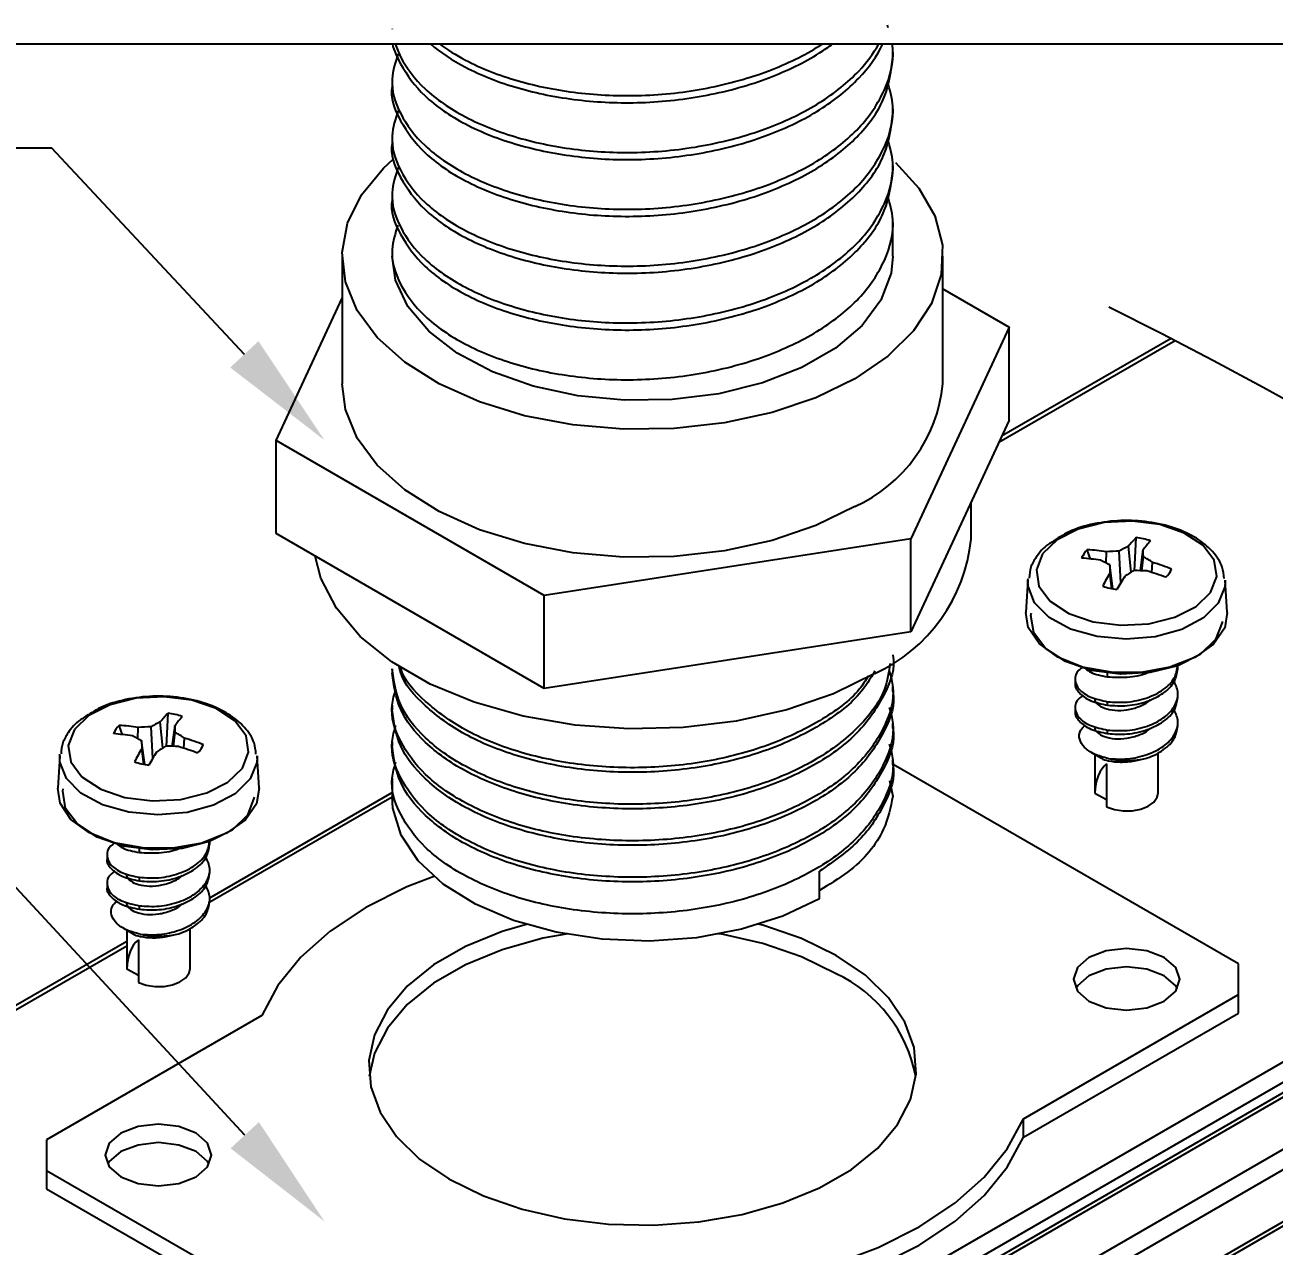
# Model space of a CAD drawing. Extents: x 0 to 13.3, y -7.3 to 0.
# Drawn here: x 4.407 to 6.402, y -1.92 to 0.03 of the extents above; entities that cross this region are included whole.
import ezdxf
from ezdxf import colors
from ezdxf.entities.mleader import LeaderData, LeaderLine
from ezdxf.math import Vec2, Vec3

# ---------------------------------------------------------------- set-up
doc = ezdxf.new("R2010")
doc.units = 0
doc.header["$LTSCALE"] = 0.5
doc.header["$MEASUREMENT"] = 0
for name, color, linetype in [('FAB DWG', 221, 'CONTINUOUS'), ('Hardware', 242, 'CONTINUOUS'), ('Housing', 150, 'CONTINUOUS')]:
    doc.layers.add(name, color=color, linetype=linetype)
doc.layers.add('Text-Unprinted', color=131, linetype='CONTINUOUS', plot=False)
doc.styles.add('LSAD_Standard', font='arial.ttf')

msp = doc.modelspace()

# ---------------------------------------------------------------- linework, layer by layer
at = {"layer": 'Hardware', "linetype": 'Continuous', "transparency": 16777216}
for p, q in [((5.7933, -0.021), (5.7933, -0.0097)), ((4.9933, -0.0551), (4.9933, -0.0664)), ((5.7933, -0.1118), (5.7933, -0.1004)), ((4.9933, -0.1458), (4.9933, -0.1571)), ((5.7933, -0.2025), (5.7933, -0.1911)), ((4.9933, -0.2365), (4.9933, -0.2478)), ((5.7933, -0.3387), (5.7933, -0.2819)), ((4.9133, -0.3387), (4.9133, -0.5428)), ((4.9933, -0.3272), (4.9933, -0.3387)), ((5.8733, -0.5428), (5.8733, -0.3387)), ((5.8733, -0.3913), (5.9789, -0.4523)), ((4.8078, -0.6334), (4.9133, -0.406)), ((5.9789, -0.4523), (5.822, -0.7903)), ((5.9789, -0.6009), (5.9789, -0.4523)), ((5.9789, -0.6009), (5.822, -0.9389)), ((5.2364, -0.8809), (4.8078, -0.6334)), ((4.8078, -0.782), (4.8078, -0.6334)), ((5.9183, -0.7911), (5.9183, -0.7314)), ((5.2364, -1.0295), (4.8078, -0.782)), ((5.822, -0.7903), (5.2364, -0.8809)), ((5.822, -0.9389), (5.822, -0.7903)), ((6.1796, -0.8419), (6.1821, -0.7883)), ((6.1091, -0.8226), (6.104, -0.8077)), ((6.1341, -0.8291), (6.1345, -0.8109)), ((6.1577, -0.8604), (6.1551, -0.8098)), ((6.174, -0.8437), (6.1696, -0.8022)), ((6.1889, -0.8411), (6.1932, -0.8076)), ((6.1448, -0.8702), (6.1398, -0.8321)), ((6.1909, -0.8412), (6.1937, -0.8187)), ((6.2073, -0.8441), (6.2084, -0.8279)), ((6.0092, -0.8563), (6.0058, -0.9081)), ((6.0092, -0.8563), (6.0094, -0.8534)), ((6.1434, -0.8699), (6.1402, -0.8448)), ((6.234, -0.8474), (6.2385, -0.8386)), ((6.3276, -0.9081), (6.3243, -0.8563)), ((6.3243, -0.8563), (6.3244, -0.8586)), ((5.2364, -1.0295), (5.2364, -0.8809)), ((5.822, -0.9389), (5.2364, -1.0295)), ((4.9933, -0.9977), (4.9933, -1.005)), ((6.2487, -0.9979), (6.2487, -0.993)), ((6.0847, -1.0149), (6.0847, -1.0206)), ((6.1364, -1.0106), (6.1364, -1.005)), ((5.7933, -1.0341), (5.7933, -1.0268)), ((6.2487, -1.0432), (6.2487, -1.0376)), ((4.9933, -1.056), (4.9933, -1.0633)), ((6.1364, -1.056), (6.1364, -1.0504)), ((4.6328, -1.1225), (4.6353, -1.0689)), ((6.0847, -1.0603), (6.0847, -1.0659)), ((4.5623, -1.1032), (4.5572, -1.0883)), ((4.5873, -1.1097), (4.5877, -1.0915)), ((4.6109, -1.141), (4.6083, -1.0904)), ((4.6272, -1.1242), (4.6228, -1.0828)), ((4.6421, -1.1217), (4.6465, -1.0882)), ((5.7933, -1.0925), (5.7933, -1.0852)), ((6.1364, -1.1014), (6.1364, -1.0957)), ((6.2487, -1.0886), (6.2487, -1.083)), ((4.598, -1.1508), (4.593, -1.1127)), ((4.6441, -1.1218), (4.6469, -1.0993)), ((4.6605, -1.1247), (4.6616, -1.1085)), ((4.9933, -1.1143), (4.9933, -1.1216)), ((4.4624, -1.1368), (4.4591, -1.1887)), ((4.4624, -1.1368), (4.4626, -1.134)), ((4.5966, -1.1505), (4.5934, -1.1254)), ((4.6872, -1.128), (4.6917, -1.1192)), ((4.7808, -1.1887), (4.7775, -1.1368)), ((4.7775, -1.1368), (4.7776, -1.1392)), ((6.1107, -1.1316), (6.1266, -1.1408)), ((6.1161, -1.1347), (6.1161, -1.1957)), ((6.2174, -1.1957), (6.2174, -1.1314)), ((5.7933, -1.1508), (5.7933, -1.1435)), ((6.1349, -1.1499), (6.1349, -1.2185)), ((4.9933, -1.1726), (4.9933, -1.2018)), ((5.7878, -1.1764), (5.7933, -1.2013)), ((6.1161, -1.1957), (6.1161, -1.1967)), ((6.1161, -1.1967), (6.1349, -1.2065)), ((4.7019, -1.2784), (4.7019, -1.2736)), ((4.5379, -1.2955), (4.5379, -1.3011)), ((4.5896, -1.2912), (4.5896, -1.2856)), ((4.5896, -1.3366), (4.5896, -1.3309)), ((4.7019, -1.3238), (4.7019, -1.3182)), ((5.6762, -1.3651), (5.6762, -1.3213)), ((4.5379, -1.3409), (4.5379, -1.3465)), ((4.5896, -1.3819), (4.5896, -1.3763)), ((4.7019, -1.3692), (4.7019, -1.3635)), ((4.5639, -1.4122), (4.5798, -1.4213)), ((4.5693, -1.4153), (4.5693, -1.4763)), ((4.6706, -1.4763), (4.6706, -1.412)), ((4.5881, -1.4305), (4.5881, -1.499)), ((4.5693, -1.4763), (4.5693, -1.4773)), ((4.5693, -1.4773), (4.5881, -1.4871))]:
    msp.add_line(p, q, dxfattribs=at)
at = {"layer": 'Hardware'}
for p, q in [((6.3453, -1.4693), (5.7936, -1.1509)), ((6.3453, -1.5183), (6.3453, -1.4693)), ((6.0018, -1.7165), (6.3453, -1.5183)), ((6.3453, -1.5476), (6.3453, -1.5183)), ((4.7849, -1.5517), (4.4414, -1.7499)), ((6.0018, -1.7459), (6.3453, -1.5476)), ((6.0018, -1.7459), (6.0018, -1.7165)), ((4.4414, -1.7499), (4.4414, -1.7989)), ((4.4414, -1.7989), (5.1078, -2.1835)), ((4.4414, -1.7989), (4.4414, -1.8282)), ((4.4414, -1.8282), (5.1078, -2.2128))]:
    msp.add_line(p, q, dxfattribs=at)
at = {"layer": 'Hardware', "linetype": 'Continuous', "transparency": 16777216, "flags": 128}
for points in [[(5.7327, -0.5346), (5.6705, -0.5649), (5.6003, -0.5887), (5.5241, -0.6053), (5.4442, -0.6142), (5.3628, -0.6152), (5.2823, -0.6083), (5.2049, -0.5936), (5.133, -0.5715), (5.0686, -0.5428), (5.0136, -0.5082), (4.9694, -0.4687), (4.9375, -0.4255), (4.9186, -0.3797), (4.9134, -0.3328), (4.9221, -0.2861), (4.9442, -0.2409), (4.9793, -0.1985), (4.9951, -0.184)], [(5.7974, -0.1891), (5.8348, -0.23), (5.8603, -0.2746), (5.8724, -0.3211), (5.8706, -0.3681), (5.8552, -0.4142), (5.8264, -0.4582), (5.7852, -0.4987), (5.7327, -0.5346)], [(5.7933, -0.3387), (5.7905, -0.3661), (5.7743, -0.409), (5.7444, -0.4494), (5.7018, -0.4857), (5.648, -0.5168), (5.585, -0.5414), (5.5151, -0.5587), (5.4408, -0.568), (5.3648, -0.569), (5.2898, -0.5618), (5.2186, -0.5464), (5.1536, -0.5236), (5.0973, -0.494), (5.0518, -0.4589), (5.0185, -0.4194), (4.9989, -0.377), (4.9933, -0.3387)], [(5.7327, -0.7388), (5.6705, -0.7691), (5.6003, -0.7929), (5.5241, -0.8095), (5.4442, -0.8184), (5.3628, -0.8194), (5.2823, -0.8124), (5.2049, -0.7977), (5.133, -0.7757), (5.0686, -0.7469), (5.0136, -0.7123), (4.9694, -0.6728), (4.9375, -0.6296), (4.9186, -0.5839), (4.9133, -0.5428)], [(6.0325, -0.8143), (6.0226, -0.8398), (6.0268, -0.8657), (6.0446, -0.8897), (6.0745, -0.9093), (6.1133, -0.9226), (6.1574, -0.9283), (6.2024, -0.9259), (6.2439, -0.9156), (6.2779, -0.8984), (6.301, -0.8759), (6.3109, -0.8505), (6.3067, -0.8245), (6.2888, -0.8006), (6.259, -0.781), (6.2201, -0.7676), (6.176, -0.7619), (6.131, -0.7643), (6.0895, -0.7747), (6.0556, -0.7919), (6.0325, -0.8143)], [(5.7646, -1.0054), (5.6984, -1.0377), (5.6239, -1.0634), (5.5431, -1.0815), (5.4583, -1.0918), (5.3716, -1.0939), (5.2856, -1.0877), (5.2025, -1.0734), (5.1246, -1.0514), (5.054, -1.0223), (4.9927, -0.9869), (4.9423, -0.9462), (4.9042, -0.9012), (4.8795, -0.8533), (4.8704, -0.8182)], [(6.3132, -0.8933), (6.2895, -0.9167), (6.2549, -0.9351), (6.2125, -0.9467), (6.166, -0.9507), (6.1196, -0.9465), (6.0773, -0.9346), (6.043, -0.9161), (6.0197, -0.8925), (6.0095, -0.866), (6.0092, -0.8563)], [(6.3244, -0.8586), (6.3239, -0.8669), (6.3132, -0.8933)], [(6.3276, -0.9081), (6.3235, -0.9327), (6.3058, -0.9584), (6.2757, -0.98), (6.2359, -0.9955), (6.19, -1.0036), (6.142, -1.0034), (6.0962, -0.9951), (6.0567, -0.9794), (6.0269, -0.9577), (6.0096, -0.9319), (6.0058, -0.9081)], [(6.3196, -0.9221), (6.3194, -0.9241), (6.3089, -0.9511), (6.2845, -0.9749), (6.2485, -0.9931), (6.2045, -1.004), (6.1569, -1.0066), (6.1102, -1.0005), (6.069, -0.9864), (6.0374, -0.9657), (6.0185, -0.9403), (6.014, -0.9128), (6.0146, -0.9092)], [(4.4857, -1.0949), (4.4758, -1.1203), (4.48, -1.1463), (4.4978, -1.1703), (4.5277, -1.1899), (4.5665, -1.2032), (4.6106, -1.2089), (4.6556, -1.2065), (4.6971, -1.1962), (4.7311, -1.179), (4.7542, -1.1565), (4.7641, -1.1311), (4.7599, -1.1051), (4.742, -1.0811), (4.7122, -1.0615), (4.6733, -1.0482), (4.6292, -1.0425), (4.5842, -1.0449), (4.5427, -1.0552), (4.5088, -1.0724), (4.4857, -1.0949)], [(4.7664, -1.1738), (4.7427, -1.1973), (4.7082, -1.2156), (4.6657, -1.2273), (4.6192, -1.2312), (4.5728, -1.2271), (4.5305, -1.2152), (4.4962, -1.1966), (4.4729, -1.1731), (4.4627, -1.1466), (4.4624, -1.1368)], [(4.7776, -1.1392), (4.7771, -1.1474), (4.7664, -1.1738)], [(4.7808, -1.1887), (4.7767, -1.2133), (4.759, -1.239), (4.7289, -1.2606), (4.6891, -1.2761), (4.6432, -1.2841), (4.5952, -1.284), (4.5494, -1.2757), (4.5099, -1.26), (4.4801, -1.2383), (4.4628, -1.2124), (4.4591, -1.1887)], [(4.7728, -1.2027), (4.7726, -1.2047), (4.7621, -1.2317), (4.7377, -1.2554), (4.7017, -1.2737), (4.6578, -1.2846), (4.6101, -1.2872), (4.5634, -1.2811), (4.5222, -1.267), (4.4906, -1.2462), (4.4717, -1.2209), (4.4672, -1.1934), (4.4678, -1.1897)], [(6.1349, -1.2185), (6.1473, -1.2227), (6.1613, -1.2248), (6.1757, -1.2245), (6.1894, -1.2219), (6.2012, -1.2171), (6.2103, -1.2107), (6.2158, -1.203), (6.2174, -1.1957)], [(5.6762, -1.3651), (5.6178, -1.3929), (5.5514, -1.4139), (5.4794, -1.4273), (5.4043, -1.4326), (5.3287, -1.4297), (5.2555, -1.4186), (5.1873, -1.3997), (5.1264, -1.3738), (5.075, -1.3416), (5.0351, -1.3045), (5.008, -1.2637), (4.9947, -1.2207), (4.9933, -1.2018)], [(4.5881, -1.499), (4.6005, -1.5033), (4.6145, -1.5053), (4.6289, -1.5051), (4.6426, -1.5024), (4.6544, -1.4977), (4.6635, -1.4912), (4.669, -1.4835), (4.6706, -1.4763)]]:
    msp.add_lwpolyline(points, dxfattribs=at)
at = {"layer": 'Hardware', "flags": 128}
for points in [[(5.0617, -1.3293), (5.0167, -1.3462), (4.9514, -1.379), (4.8945, -1.4167), (4.8473, -1.4586), (4.8105, -1.5039), (4.7849, -1.5517)], [(5.2095, -1.4059), (5.1694, -1.4172), (5.1106, -1.4414), (5.0595, -1.4709), (5.0175, -1.5048), (4.9858, -1.5423), (4.9651, -1.5823), (4.9562, -1.6237), (4.9592, -1.6653), (4.974, -1.7061), (5.0003, -1.745), (5.0373, -1.7808), (5.084, -1.8126), (5.1391, -1.8396), (5.2012, -1.8609), (5.2685, -1.8761), (5.3392, -1.8847), (5.4114, -1.8864), (5.4831, -1.8812), (5.5524, -1.8693), (5.6173, -1.851), (5.6761, -1.8268), (5.7272, -1.7973), (5.7692, -1.7633), (5.8009, -1.7259), (5.8215, -1.6859), (5.8305, -1.6445), (5.8275, -1.6029), (5.8126, -1.562), (5.7864, -1.5232), (5.7494, -1.4874), (5.7027, -1.4555)], [(5.7027, -1.4555), (5.6476, -1.4286), (5.5855, -1.4072), (5.5779, -1.4055)], [(5.274, -1.4214), (5.2343, -1.4282), (5.1694, -1.4465), (5.1106, -1.4707), (5.0595, -1.5002), (5.0175, -1.5342), (4.9858, -1.5716), (4.9651, -1.6116), (4.9566, -1.6488)], [(5.7027, -1.4849), (5.6476, -1.4579), (5.5855, -1.4366), (5.5182, -1.4214), (5.5139, -1.4209)], [(6.2268, -1.4591), (6.1993, -1.4485), (6.1667, -1.4448), (6.1342, -1.4485), (6.1066, -1.4591), (6.0882, -1.475), (6.0817, -1.4938), (6.0882, -1.5126), (6.1066, -1.5285), (6.1342, -1.5391), (6.1667, -1.5429), (6.1993, -1.5391), (6.2268, -1.5285), (6.2453, -1.5126), (6.2517, -1.4938), (6.2453, -1.475), (6.2268, -1.4591)], [(6.2268, -1.4884), (6.1993, -1.4778), (6.1667, -1.4741), (6.1342, -1.4778), (6.1066, -1.4884), (6.0882, -1.5044), (6.0856, -1.5085)], [(6.2478, -1.5085), (6.2453, -1.5044), (6.2268, -1.4884)], [(4.68, -1.7397), (4.6525, -1.7291), (4.6199, -1.7253), (4.5874, -1.7291), (4.5598, -1.7397), (4.5414, -1.7556), (4.5349, -1.7744), (4.5414, -1.7932), (4.5598, -1.8091), (4.5874, -1.8197), (4.6199, -1.8234), (4.6525, -1.8197), (4.68, -1.8091), (4.6985, -1.7932), (4.7049, -1.7744), (4.6985, -1.7556), (4.68, -1.7397)], [(5.5362, -1.9853), (5.6189, -1.9705), (5.6973, -1.9493), (5.7699, -1.922), (5.8353, -1.8892), (5.8921, -1.8514), (5.9394, -1.8096), (5.9762, -1.7643), (6.0018, -1.7165)], [(4.68, -1.769), (4.6525, -1.7584), (4.6199, -1.7546), (4.5874, -1.7584), (4.5598, -1.769), (4.5414, -1.7849), (4.5388, -1.789)], [(5.5362, -2.0146), (5.6189, -1.9998), (5.6973, -1.9786), (5.7699, -1.9513), (5.8353, -1.9185), (5.8921, -1.8808), (5.9394, -1.8389), (5.9762, -1.7936), (6.0018, -1.7459)], [(4.701, -1.789), (4.6985, -1.7849), (4.68, -1.769)]]:
    msp.add_lwpolyline(points, dxfattribs=at)
at = {"layer": 'Hardware', "linetype": 'Continuous', "transparency": 16777216}
for centre, radius, start, end in [((5.6324, -0.5184), 0.2422, 294.4756, 354.2042), ((5.6538, -0.7636), 0.266, 294.6119, 354.068), ((6.3358, -0.9391), 0.2153, 135.5648, 140.5305), ((6.1691, -0.8971), 0.1096, 70.9362, 83.2026), ((6.4325, -0.9936), 0.303, 138.6944, 142.1461), ((6.1278, -0.8338), 0.0353, 132.3475, 158.5244), ((6.0753, -1.2285), 0.4218, 81.9363, 86.0986), ((6.1703, -1.2983), 0.4887, 91.7836, 94.2055), ((6.3204, -1.1047), 0.338, 116.4935, 119.2666), ((5.2816, -0.8462), 0.9124, 1.7307, 2.4257), ((6.0517, -1.3007), 0.4817, 81.2332, 84.8445), ((5.9429, -1.2004), 0.4177, 61.8659, 64.132), ((8.1969, -0.7737), 2.0579, 181.6246, 181.9799), ((5.9927, -1.1568), 0.3933, 56.7431, 59.271), ((6.0626, -1.2852), 0.4799, 68.5062, 72.325), ((6.5408, -1.0793), 0.4642, 149.661, 152.6363), ((6.7757, -1.2293), 0.7197, 148.2239, 150.1625), ((6.4359, -1.2554), 0.488, 121.8616, 123.8829), ((6.1718, -1.4065), 0.5656, 87.2451, 89.3357), ((6.0322, -1.3884), 0.5717, 69.8216, 73.0431), ((6.2056, -0.8257), 0.0353, 312.3475, 338.5244), ((6.1644, -0.7624), 0.1096, 250.9362, 263.2026), ((4.789, -1.2196), 0.2153, 135.5648, 140.5305), ((4.6223, -1.1777), 0.1096, 70.9362, 83.2026), ((4.8857, -1.2741), 0.303, 138.6944, 142.1461), ((4.581, -1.1144), 0.0353, 132.3475, 158.5244), ((4.5285, -1.5091), 0.4218, 81.9363, 86.0986), ((4.6235, -1.5789), 0.4887, 91.7836, 94.2055), ((4.7736, -1.3853), 0.338, 116.4935, 119.2666), ((3.7348, -1.1268), 0.9124, 1.7307, 2.4257), ((4.5049, -1.5812), 0.4817, 81.2332, 84.8445), ((4.3961, -1.481), 0.4177, 61.8659, 64.132), ((6.6501, -1.0543), 2.0579, 181.6246, 181.9799), ((4.4459, -1.4374), 0.3933, 56.7431, 59.271), ((4.5159, -1.5657), 0.4799, 68.5062, 72.325), ((4.994, -1.3599), 0.4642, 149.661, 152.6363), ((5.2289, -1.5099), 0.7197, 148.2239, 150.1625), ((4.8891, -1.536), 0.488, 121.8616, 123.8829), ((4.625, -1.687), 0.5656, 87.2451, 89.3357), ((4.4854, -1.669), 0.5717, 69.8216, 73.0431), ((4.6588, -1.1062), 0.0353, 312.3475, 338.5244), ((4.6176, -1.0429), 0.1096, 250.9362, 263.2026), ((6.1667, -1.0064), 0.1379, 257.8098, 283.5967), ((4.6199, -1.287), 0.1379, 257.8098, 283.5967)]:
    msp.add_arc(centre, radius, start, end, dxfattribs=at)
at = {"layer": 'Hardware'}
msp.add_arc((5.6064, -1.6912), 0.2276, 10.736, 64.9859, dxfattribs=at)
at = {"layer": 'Hardware', "linetype": 'Continuous', "transparency": 16777216}
for centre in [(6.1667, -1.2189), (4.6199, -1.4995)]:
    msp.add_ellipse(centre, major_axis=(-0.0217, 0.0742), ratio=0.616927, start_param=0.236759, end_param=1.093616, dxfattribs=at)
for points in [[(4.9936, 0.0243), (4.9935, 0.0241), (4.9935, 0.0239), (4.9934, 0.0237)], [(5.7861, 0.026), (5.7856, 0.0275), (5.7852, 0.0289), (5.7848, 0.0303)]]:
    msp.add_open_spline(points, degree=3, dxfattribs=at)
for points, knots in [([(4.9937, 0), (4.9961, -0.0107), (5.0099, -0.0398), (5.0421, -0.0849), (5.1073, -0.1297), (5.1915, -0.1629), (5.2887, -0.1824), (5.3927, -0.1869), (5.4981, -0.175), (5.5962, -0.1474), (5.6794, -0.1069), (5.741, -0.057), (5.7685, -0.019), (5.7771, 0)], [0.0360027, 0.0360027, 0.0360027, 0.0360027, 0.0833276, 0.1652108, 0.2499943, 0.3347778, 0.416661, 0.4985441, 0.5833276, 0.6681111, 0.7499943, 0.8318774, 0.9085911, 0.9085911, 0.9085911, 0.9085911]), ([(4.9983, 0), (5.0006, -0.0069), (5.0113, -0.032), (5.0425, -0.0736), (5.1072, -0.1183), (5.1916, -0.1516), (5.2887, -0.1711), (5.3927, -0.1756), (5.4981, -0.1637), (5.5962, -0.1361), (5.6793, -0.0955), (5.7375, -0.0488), (5.7623, -0.015), (5.7708, 0)], [0.1002049, 0.1002049, 0.1002049, 0.1002049, 0.1277778, 0.2014629, 0.2777579, 0.354053, 0.427738, 0.5014231, 0.5777182, 0.6540132, 0.7276983, 0.8013834, 0.8566169, 0.8566169, 0.8566169, 0.8566169]), ([(5.0546, 0), (5.0704, -0.0135), (5.1118, -0.0407), (5.1915, -0.0722), (5.2887, -0.0917), (5.3927, -0.0962), (5.4981, -0.0843), (5.5962, -0.0567), (5.6603, -0.0254), (5.6906, -0.0049), (5.6973, 0)], [0.178658, 0.178658, 0.178658, 0.178658, 0.2499943, 0.3347778, 0.416661, 0.4985441, 0.5833276, 0.6681111, 0.7499943, 0.7748982, 0.7748982, 0.7748982, 0.7748982]), ([(5.069, 0), (5.0815, -0.0092), (5.1185, -0.0321), (5.1916, -0.0608), (5.2887, -0.0804), (5.3927, -0.0848), (5.4981, -0.073), (5.5962, -0.0454), (5.6537, -0.0173), (5.6793, -0.001), (5.6809, 0)], [0.2319552, 0.2319552, 0.2319552, 0.2319552, 0.2777579, 0.354053, 0.427738, 0.5014231, 0.5777182, 0.6540132, 0.7276983, 0.7325027, 0.7325027, 0.7325027, 0.7325027]), ([(5.003, -0.0157), (4.9986, -0.0291), (4.9881, -0.0607), (5.0033, -0.1119), (5.0425, -0.1643), (5.1072, -0.2091), (5.1916, -0.2423), (5.2887, -0.2618), (5.3927, -0.2663), (5.4981, -0.2544), (5.5962, -0.2268), (5.6793, -0.1863), (5.7436, -0.1347), (5.7836, -0.0741), (5.7958, -0.0273), (5.7927, -0.0029), (5.7923, 0)], [0, 0, 0, 0, 0.0540927, 0.1277778, 0.2014629, 0.2777579, 0.354053, 0.427738, 0.5014231, 0.5777182, 0.6540132, 0.7276983, 0.8013834, 0.8776784, 0.9539735, 0.964065, 0.964065, 0.964065, 0.964065]), ([(4.9936, -0.0664), (4.9935, -0.0667), (4.989, -0.0854), (5.0047, -0.1233), (5.0421, -0.1756), (5.1073, -0.2204), (5.1915, -0.2536), (5.2887, -0.2731), (5.3927, -0.2776), (5.4981, -0.2658), (5.5962, -0.2382), (5.6794, -0.1976), (5.7431, -0.1461), (5.7854, -0.0858), (5.7905, -0.0425), (5.7931, -0.021)], [0, 0, 0, 0, 0.001444, 0.083328, 0.165211, 0.249994, 0.334778, 0.416661, 0.498544, 0.583328, 0.668111, 0.749994, 0.831877, 0.916661, 1, 1, 1, 1]), ([(5.003, -0.1065), (4.9986, -0.1199), (4.9881, -0.1515), (5.0033, -0.2026), (5.0425, -0.255), (5.1072, -0.2998), (5.1916, -0.333), (5.2887, -0.3525), (5.3927, -0.357), (5.4981, -0.3452), (5.5962, -0.3175), (5.6793, -0.277), (5.7436, -0.2254), (5.7836, -0.1649), (5.7985, -0.1077), (5.7886, -0.0733), (5.7848, -0.0604)], [0, 0, 0, 0, 0.0540927, 0.1277778, 0.2014629, 0.2777579, 0.354053, 0.427738, 0.5014231, 0.5777182, 0.6540132, 0.7276983, 0.8013834, 0.8776784, 0.9539735, 1, 1, 1, 1]), ([(4.9936, -0.1571), (4.9935, -0.1575), (4.989, -0.1761), (5.0047, -0.214), (5.0421, -0.2663), (5.1073, -0.3111), (5.1915, -0.3444), (5.2887, -0.3639), (5.3927, -0.3684), (5.4981, -0.3565), (5.5962, -0.3289), (5.6794, -0.2883), (5.7431, -0.2368), (5.7854, -0.1765), (5.7905, -0.1332), (5.7931, -0.1117)], [0, 0, 0, 0, 0.001444, 0.083328, 0.165211, 0.249994, 0.334778, 0.416661, 0.498544, 0.583328, 0.668111, 0.749994, 0.831877, 0.916661, 1, 1, 1, 1]), ([(5.003, -0.1972), (4.9986, -0.2106), (4.9881, -0.2422), (5.0033, -0.2933), (5.0425, -0.3458), (5.1072, -0.3905), (5.1916, -0.4238), (5.2887, -0.4433), (5.3927, -0.4477), (5.4981, -0.4359), (5.5962, -0.4083), (5.6793, -0.3677), (5.7436, -0.3161), (5.7836, -0.2556), (5.7985, -0.1984), (5.7886, -0.164), (5.7848, -0.1511)], [0, 0, 0, 0, 0.054093, 0.127778, 0.201463, 0.277758, 0.354053, 0.427738, 0.501423, 0.577718, 0.654013, 0.727698, 0.801383, 0.877678, 0.953973, 1, 1, 1, 1]), ([(4.9936, -0.2479), (4.9935, -0.2482), (4.989, -0.2668), (5.0047, -0.3047), (5.0421, -0.3571), (5.1073, -0.4019), (5.1915, -0.4351), (5.2887, -0.4546), (5.3927, -0.4591), (5.4981, -0.4472), (5.5962, -0.4196), (5.6794, -0.379), (5.7431, -0.3275), (5.7854, -0.2672), (5.7905, -0.2239), (5.7931, -0.2025)], [0, 0, 0, 0, 0.001444, 0.083328, 0.165211, 0.249994, 0.334778, 0.416661, 0.498544, 0.583328, 0.668111, 0.749994, 0.831877, 0.916661, 1, 1, 1, 1]), ([(5.0026, -0.2895), (4.9984, -0.3024), (4.9882, -0.3335), (5.0033, -0.3841), (5.0424, -0.4365), (5.1072, -0.4813), (5.1916, -0.5145), (5.2887, -0.534), (5.3927, -0.5385), (5.4981, -0.5266), (5.5962, -0.499), (5.6793, -0.4584), (5.7436, -0.4069), (5.7836, -0.3463), (5.7985, -0.2891), (5.7886, -0.2548), (5.7848, -0.2418)], [0, 0, 0, 0, 0.052069, 0.125911, 0.199754, 0.276213, 0.352671, 0.426514, 0.500356, 0.576815, 0.653273, 0.727116, 0.800958, 0.877417, 0.953875, 1, 1, 1, 1]), ([(6.3226, -0.8536), (6.322, -0.8475), (6.3205, -0.8319), (6.3048, -0.8095), (6.2792, -0.7882), (6.244, -0.772), (6.2024, -0.7622), (6.1576, -0.7599), (6.1138, -0.7654), (6.0753, -0.7769), (6.0564, -0.7896), (6.0478, -0.7954)], [0, 0, 0, 0, 0.070392, 0.179217, 0.292653, 0.412295, 0.533677, 0.654782, 0.776022, 0.898022, 1, 1, 1, 1]), ([(6.0478, -0.7954), (6.0458, -0.7965), (6.0346, -0.8029), (6.0279, -0.8121), (6.0223, -0.8198)], [0, 0, 0, 0, 0.174688, 1, 1, 1, 1]), ([(6.0223, -0.8198), (6.019, -0.825), (6.0123, -0.8353), (6.0116, -0.8471), (6.0112, -0.853)], [0, 0, 0, 0, 0.49997, 1, 1, 1, 1]), ([(5.7933, -0.9758), (5.7933, -0.9759), (5.7978, -0.9965), (5.782, -1.0387), (5.7443, -1.0974), (5.6793, -1.1482), (5.5956, -1.1878), (5.4981, -1.2136), (5.3932, -1.2239), (5.2887, -1.2185), (5.1911, -1.1975), (5.1071, -1.1628), (5.0433, -1.1169), (5.0013, -1.0629), (4.996, -1.0243), (4.9934, -1.005)], [0, 0, 0, 0, 0.000309, 0.083028, 0.1668, 0.249999, 0.333199, 0.416971, 0.49969, 0.583578, 0.666458, 0.749999, 0.833541, 0.916421, 1, 1, 1, 1]), ([(5.7888, -0.9896), (5.7868, -1.0033), (5.7817, -1.0381), (5.7431, -1.0901), (5.6796, -1.1409), (5.5955, -1.1805), (5.4981, -1.2063), (5.3932, -1.2166), (5.2887, -1.2112), (5.1911, -1.1902), (5.1071, -1.1555), (5.0433, -1.1096), (5.0013, -1.0557), (4.996, -1.0171), (4.9934, -0.9977)], [0, 0, 0, 0, 0.05632, 0.142532, 0.228155, 0.313777, 0.399989, 0.485118, 0.571449, 0.656743, 0.742718, 0.828693, 0.913987, 1, 1, 1, 1]), ([(5.7648, -1.0012), (5.7573, -1.0137), (5.7378, -1.0459), (5.6787, -1.0898), (5.5958, -1.1295), (5.498, -1.1552), (5.3933, -1.1656), (5.2887, -1.1601), (5.1911, -1.1391), (5.1068, -1.1045), (5.0445, -1.0584), (5.0101, -1.0201), (5.0055, -0.9978), (5.0048, -0.9947)], [0, 0, 0, 0, 0.064359, 0.166343, 0.268327, 0.371013, 0.472409, 0.575236, 0.676829, 0.779233, 0.881636, 0.983229, 1, 1, 1, 1]), ([(5.7539, -1.0098), (5.7495, -1.0168), (5.7327, -1.0435), (5.6784, -1.0823), (5.5959, -1.1222), (5.498, -1.1479), (5.3933, -1.1583), (5.2887, -1.1528), (5.1912, -1.1318), (5.1067, -1.0973), (5.045, -1.0511), (5.0114, -1.0154), (5.0068, -0.996), (5.0067, -0.9956)], [0, 0, 0, 0, 0.038149, 0.144651, 0.251154, 0.358389, 0.464277, 0.57166, 0.677754, 0.784695, 0.891636, 0.99773, 1, 1, 1, 1]), ([(6.0975, -0.9952), (6.095, -0.9968), (6.0861, -1.0025), (6.083, -1.0156), (6.0894, -1.0313), (6.1078, -1.0442), (6.127, -1.0483), (6.1364, -1.0504)], [0, 0, 0, 0, 0.091061, 0.320601, 0.542861, 0.774448, 1, 1, 1, 1]), ([(6.1364, -1.0504), (6.1468, -1.0511), (6.1677, -1.0525), (6.2001, -1.0451), (6.2269, -1.0318), (6.2453, -1.0132), (6.2474, -0.9991), (6.2485, -0.9922)], [0, 0, 0, 0, 0.199937, 0.405223, 0.602242, 0.805713, 1, 1, 1, 1]), ([(5.7877, -1.0015), (5.7901, -1.01), (5.7981, -1.0391), (5.7831, -1.0898), (5.744, -1.1484), (5.6793, -1.1993), (5.5956, -1.2388), (5.4981, -1.2646), (5.3932, -1.2749), (5.2887, -1.2695), (5.191, -1.2485), (5.1073, -1.2139), (5.0427, -1.1679), (5.0034, -1.114), (4.9885, -1.0665), (4.9968, -1.0388), (4.9994, -1.0303)], [0, 0, 0, 0, 0.031929, 0.109145, 0.187343, 0.265007, 0.342671, 0.420869, 0.498086, 0.576391, 0.653757, 0.731741, 0.809724, 0.88709, 0.965396, 1, 1, 1, 1]), ([(6.1014, -0.9978), (6.1039, -0.9998), (6.1121, -1.0061), (6.1265, -1.0088), (6.1364, -1.0106)], [0, 0, 0, 0, 0.317573, 1, 1, 1, 1]), ([(6.1364, -1.056), (6.1468, -1.0567), (6.1677, -1.0582), (6.2001, -1.0507), (6.2269, -1.0375), (6.2453, -1.0189), (6.2474, -1.0047), (6.2485, -0.9978)], [0, 0, 0, 0, 0.199937, 0.405223, 0.602242, 0.805713, 1, 1, 1, 1]), ([(6.1364, -1.0106), (6.1467, -1.0112), (6.1674, -1.0125), (6.1924, -1.0081), (6.2029, -1.0026), (6.2045, -1.0017)], [0, 0, 0, 0, 0.450672, 0.913402, 1, 1, 1, 1]), ([(5.7933, -1.0341), (5.7933, -1.0342), (5.7978, -1.0549), (5.782, -1.0971), (5.7443, -1.1557), (5.6793, -1.2066), (5.5956, -1.2461), (5.4981, -1.2719), (5.3932, -1.2822), (5.2887, -1.2768), (5.1911, -1.2558), (5.1071, -1.2211), (5.0433, -1.1752), (5.0013, -1.1213), (4.996, -1.0827), (4.9934, -1.0633)], [0, 0, 0, 0, 0.000309, 0.083028, 0.1668, 0.249999, 0.333199, 0.416971, 0.49969, 0.583578, 0.666458, 0.749999, 0.833541, 0.916421, 1, 1, 1, 1]), ([(6.085, -1.0206), (6.0849, -1.0208), (6.0829, -1.026), (6.0905, -1.0371), (6.1076, -1.0498), (6.1269, -1.054), (6.1364, -1.056)], [0, 0, 0, 0, 0.015021, 0.337249, 0.672999, 1, 1, 1, 1]), ([(6.1364, -1.0957), (6.1468, -1.0964), (6.1678, -1.0979), (6.2, -1.0904), (6.2271, -1.0772), (6.2448, -1.0584), (6.2513, -1.0373), (6.2455, -1.0243), (6.2428, -1.0183)], [0, 0, 0, 0, 0.168435, 0.341375, 0.507351, 0.678764, 0.850176, 1, 1, 1, 1]), ([(4.7758, -1.1342), (4.7752, -1.1281), (4.7737, -1.1125), (4.758, -1.0901), (4.7324, -1.0688), (4.6973, -1.0525), (4.6556, -1.0428), (4.6108, -1.0404), (4.567, -1.046), (4.5285, -1.0575), (4.5096, -1.0702), (4.501, -1.0759)], [0, 0, 0, 0, 0.070392, 0.179217, 0.292653, 0.412295, 0.533677, 0.654782, 0.776022, 0.898022, 1, 1, 1, 1]), ([(6.0975, -1.0405), (6.095, -1.0422), (6.0861, -1.0479), (6.083, -1.061), (6.0894, -1.0767), (6.1078, -1.0896), (6.127, -1.0937), (6.1364, -1.0957)], [0, 0, 0, 0, 0.0910613, 0.3206008, 0.5428611, 0.7744477, 1, 1, 1, 1]), ([(6.1162, -1.0455), (6.1162, -1.0456), (6.1149, -1.0485), (6.1196, -1.0547), (6.1303, -1.0612), (6.1475, -1.0648), (6.1676, -1.0643), (6.1869, -1.0585), (6.2001, -1.0525), (6.204, -1.0477), (6.2045, -1.0471)], [0, 0, 0, 0, 0.007384, 0.165603, 0.330712, 0.491359, 0.652007, 0.817115, 0.975334, 1, 1, 1, 1]), ([(6.1364, -1.1014), (6.1468, -1.1021), (6.1677, -1.1035), (6.2001, -1.0961), (6.2269, -1.0828), (6.2453, -1.0643), (6.2474, -1.0501), (6.2485, -1.0432)], [0, 0, 0, 0, 0.199937, 0.405223, 0.602242, 0.805713, 1, 1, 1, 1]), ([(4.501, -1.0759), (4.499, -1.0771), (4.4878, -1.0835), (4.4811, -1.0927), (4.4755, -1.1003)], [0, 0, 0, 0, 0.174688, 1, 1, 1, 1]), ([(5.7877, -1.0599), (5.7901, -1.0684), (5.7981, -1.0974), (5.7831, -1.1481), (5.744, -1.2068), (5.6793, -1.2576), (5.5956, -1.2971), (5.4981, -1.3229), (5.3932, -1.3332), (5.2887, -1.3278), (5.191, -1.3068), (5.1073, -1.2722), (5.0427, -1.2262), (5.0034, -1.1723), (4.9885, -1.1248), (4.9968, -1.0971), (4.9994, -1.0886)], [0, 0, 0, 0, 0.031929, 0.109145, 0.187343, 0.265007, 0.342671, 0.420869, 0.498086, 0.576391, 0.653757, 0.731741, 0.809724, 0.88709, 0.965396, 1, 1, 1, 1]), ([(6.085, -1.0659), (6.0849, -1.0662), (6.0829, -1.0714), (6.0905, -1.0824), (6.1076, -1.0952), (6.1269, -1.0993), (6.1364, -1.1014)], [0, 0, 0, 0, 0.015021, 0.337249, 0.672999, 1, 1, 1, 1]), ([(6.1376, -1.1412), (6.1478, -1.1419), (6.1684, -1.1431), (6.2002, -1.1357), (6.2271, -1.1226), (6.2448, -1.1037), (6.2513, -1.0827), (6.2455, -1.0697), (6.2428, -1.0636)], [0, 0, 0, 0, 0.166525, 0.337162, 0.5042, 0.676708, 0.849217, 1, 1, 1, 1]), ([(5.7933, -1.0925), (5.7933, -1.0925), (5.7978, -1.1132), (5.782, -1.1554), (5.7443, -1.214), (5.6793, -1.2649), (5.5956, -1.3044), (5.4981, -1.3302), (5.3932, -1.3405), (5.2887, -1.3351), (5.1911, -1.3141), (5.1071, -1.2795), (5.0433, -1.2335), (5.0013, -1.1796), (4.996, -1.141), (4.9934, -1.1216)], [0, 0, 0, 0, 0.000309, 0.083028, 0.1668, 0.249999, 0.333199, 0.416971, 0.49969, 0.583578, 0.666458, 0.749999, 0.833541, 0.916421, 1, 1, 1, 1]), ([(6.1376, -1.1412), (6.1298, -1.1391), (6.1143, -1.1349), (6.0983, -1.1237), (6.0905, -1.1105), (6.0909, -1.0975), (6.0977, -1.0907), (6.1005, -1.0879)], [0, 0, 0, 0, 0.213412, 0.426645, 0.639148, 0.85203, 1, 1, 1, 1]), ([(6.1162, -1.0909), (6.1162, -1.091), (6.1149, -1.0939), (6.1196, -1.1001), (6.1303, -1.1065), (6.1475, -1.1102), (6.1676, -1.1096), (6.1869, -1.1039), (6.2001, -1.0979), (6.204, -1.0931), (6.2045, -1.0925)], [0, 0, 0, 0, 0.007384, 0.165603, 0.330712, 0.491359, 0.652007, 0.817115, 0.975334, 1, 1, 1, 1]), ([(6.1991, -1.1405), (6.1993, -1.1404), (6.209, -1.1371), (6.2269, -1.1282), (6.2453, -1.1096), (6.2474, -1.0955), (6.2485, -1.0886)], [0, 0, 0, 0, 0.004575, 0.334308, 0.674839, 1, 1, 1, 1]), ([(4.4755, -1.1003), (4.4722, -1.1055), (4.4656, -1.1159), (4.4648, -1.1277), (4.4644, -1.1336)], [0, 0, 0, 0, 0.49997, 1, 1, 1, 1]), ([(5.7877, -1.1182), (5.7901, -1.1267), (5.7981, -1.1557), (5.7831, -1.2064), (5.744, -1.2651), (5.6793, -1.3159), (5.5956, -1.3555), (5.4981, -1.3813), (5.3932, -1.3916), (5.2887, -1.3861), (5.191, -1.3651), (5.1073, -1.3305), (5.0427, -1.2846), (5.0034, -1.2306), (4.9885, -1.1831), (4.9968, -1.1554), (4.9994, -1.1469)], [0, 0, 0, 0, 0.031929, 0.109145, 0.187343, 0.265007, 0.342671, 0.420869, 0.498086, 0.576391, 0.653757, 0.731741, 0.809724, 0.88709, 0.965396, 1, 1, 1, 1]), ([(5.7933, -1.1508), (5.7933, -1.1509), (5.7978, -1.1715), (5.7818, -1.2136), (5.7452, -1.2729), (5.6991, -1.3052), (5.6762, -1.3213)], [0, 0, 0, 0, 0.001234, 0.332114, 0.667202, 1, 1, 1, 1]), ([(6.1266, -1.1406), (6.1268, -1.1408), (6.1285, -1.1424), (6.1386, -1.1454), (6.1567, -1.1474), (6.1784, -1.1458), (6.1927, -1.1421), (6.1991, -1.1405)], [0, 0, 0, 0, 0.019845, 0.238072, 0.506036, 0.77797, 1, 1, 1, 1]), ([(5.7933, -1.2013), (5.7897, -1.2192), (5.7808, -1.2622), (5.7376, -1.3147), (5.6917, -1.3423), (5.6762, -1.3517)], [0, 0, 0, 0, 0.320038, 0.769102, 1, 1, 1, 1]), ([(4.5507, -1.2757), (4.5482, -1.2774), (4.5393, -1.2831), (4.5362, -1.2962), (4.5426, -1.3119), (4.5611, -1.3248), (4.5802, -1.3289), (4.5896, -1.3309)], [0, 0, 0, 0, 0.091061, 0.320601, 0.542861, 0.774448, 1, 1, 1, 1]), ([(4.5896, -1.3309), (4.6, -1.3316), (4.6209, -1.3331), (4.6533, -1.3256), (4.6801, -1.3124), (4.6985, -1.2938), (4.7006, -1.2797), (4.7017, -1.2728)], [0, 0, 0, 0, 0.199937, 0.405223, 0.602242, 0.805713, 1, 1, 1, 1]), ([(4.5546, -1.2783), (4.5572, -1.2804), (4.5653, -1.2867), (4.5797, -1.2894), (4.5896, -1.2912)], [0, 0, 0, 0, 0.317573, 1, 1, 1, 1]), ([(4.5896, -1.3366), (4.6, -1.3373), (4.6209, -1.3387), (4.6533, -1.3313), (4.6801, -1.3181), (4.6985, -1.2995), (4.7006, -1.2853), (4.7017, -1.2784)], [0, 0, 0, 0, 0.199937, 0.405223, 0.602242, 0.805713, 1, 1, 1, 1]), ([(4.5896, -1.2912), (4.5999, -1.2918), (4.6206, -1.2931), (4.6456, -1.2886), (4.6561, -1.2832), (4.6578, -1.2823)], [0, 0, 0, 0, 0.450672, 0.913402, 1, 1, 1, 1]), ([(4.5382, -1.3012), (4.5381, -1.3014), (4.5361, -1.3066), (4.5437, -1.3176), (4.5608, -1.3304), (4.5801, -1.3345), (4.5896, -1.3366)], [0, 0, 0, 0, 0.015021, 0.337249, 0.672999, 1, 1, 1, 1]), ([(4.5896, -1.3763), (4.6, -1.377), (4.621, -1.3785), (4.6532, -1.371), (4.6803, -1.3578), (4.698, -1.3389), (4.7045, -1.3179), (4.6987, -1.3049), (4.696, -1.2988)], [0, 0, 0, 0, 0.168435, 0.341375, 0.507351, 0.678764, 0.850176, 1, 1, 1, 1]), ([(4.5507, -1.3211), (4.5482, -1.3227), (4.5393, -1.3285), (4.5362, -1.3415), (4.5426, -1.3573), (4.5611, -1.3702), (4.5802, -1.3743), (4.5896, -1.3763)], [0, 0, 0, 0, 0.0910613, 0.3206008, 0.5428611, 0.7744477, 1, 1, 1, 1]), ([(4.5695, -1.3261), (4.5694, -1.3262), (4.5681, -1.3291), (4.5728, -1.3353), (4.5835, -1.3418), (4.6007, -1.3454), (4.6208, -1.3448), (4.6401, -1.3391), (4.6533, -1.3331), (4.6572, -1.3283), (4.6578, -1.3277)], [0, 0, 0, 0, 0.007384, 0.165603, 0.330712, 0.491359, 0.652007, 0.817115, 0.975334, 1, 1, 1, 1]), ([(4.5896, -1.3819), (4.6, -1.3826), (4.6209, -1.3841), (4.6533, -1.3766), (4.6801, -1.3634), (4.6985, -1.3448), (4.7006, -1.3307), (4.7017, -1.3238)], [0, 0, 0, 0, 0.199937, 0.405223, 0.602242, 0.805713, 1, 1, 1, 1]), ([(4.5382, -1.3465), (4.5381, -1.3468), (4.5361, -1.352), (4.5437, -1.363), (4.5608, -1.3758), (4.5801, -1.3799), (4.5896, -1.3819)], [0, 0, 0, 0, 0.015021, 0.337249, 0.672999, 1, 1, 1, 1]), ([(4.5908, -1.4218), (4.601, -1.4224), (4.6216, -1.4237), (4.6534, -1.4163), (4.6803, -1.4031), (4.698, -1.3843), (4.7045, -1.3633), (4.6987, -1.3503), (4.696, -1.3442)], [0, 0, 0, 0, 0.166525, 0.337162, 0.5042, 0.676708, 0.849217, 1, 1, 1, 1]), ([(4.5908, -1.4218), (4.583, -1.4197), (4.5675, -1.4155), (4.5515, -1.4043), (4.5437, -1.391), (4.5441, -1.3781), (4.5509, -1.3713), (4.5537, -1.3685)], [0, 0, 0, 0, 0.213412, 0.426645, 0.639148, 0.85203, 1, 1, 1, 1]), ([(4.5695, -1.3715), (4.5694, -1.3716), (4.5681, -1.3744), (4.5728, -1.3807), (4.5835, -1.3871), (4.6007, -1.3908), (4.6208, -1.3902), (4.6401, -1.3845), (4.6533, -1.3784), (4.6572, -1.3737), (4.6578, -1.373)], [0, 0, 0, 0, 0.007384, 0.165603, 0.330712, 0.491359, 0.652007, 0.817115, 0.975334, 1, 1, 1, 1]), ([(4.6523, -1.4211), (4.6525, -1.421), (4.6622, -1.4176), (4.6801, -1.4088), (4.6985, -1.3902), (4.7006, -1.3761), (4.7017, -1.3691)], [0, 0, 0, 0, 0.004575, 0.334308, 0.674839, 1, 1, 1, 1]), ([(4.5798, -1.4212), (4.58, -1.4213), (4.5817, -1.423), (4.5918, -1.4259), (4.6099, -1.428), (4.6316, -1.4264), (4.6459, -1.4227), (4.6523, -1.4211)], [0, 0, 0, 0, 0.019845, 0.238072, 0.506036, 0.77797, 1, 1, 1, 1])]:
    msp.add_open_spline(points, degree=3, knots=knots, dxfattribs=at)
at = {"layer": 'Housing', "transparency": 16777216}
for p, q in [((5.9627, -0.6358), (6.2442, -0.4733)), ((6.238, -0.4701), (5.967, -0.6265)), ((4.7023, -1.3634), (4.9933, -1.1954)), ((4.7023, -1.3702), (4.9933, -1.2021)), ((4.5693, -1.4334), (2.7756, -2.4689)), ((2.7815, -2.4723), (4.5693, -1.4402))]:
    msp.add_line(p, q, dxfattribs=at)
at = {"layer": 'Housing'}
for p, q in [((7.2477, -1.1464), (5.6612, -2.062)), ((7.2692, -1.1666), (5.6793, -2.0842)), ((7.2798, -1.1768), (5.6793, -2.1005)), ((5.674, -2.1104), (7.2842, -1.181)), ((7.3375, -1.2339), (5.594, -2.2402)), ((7.3577, -1.2549), (5.6141, -2.2612)), ((7.4077, -1.3089), (5.8807, -2.1902)), ((7.4117, -1.3134), (5.8879, -2.1928))]:
    msp.add_line(p, q, dxfattribs=at)
at = {"layer": 'Housing', "color": 1, "transparency": 16777216}
msp.add_open_spline([(6.1382, -0.4197), (7.9821, -1.3335), (7.8789, -2.9115), (7.7756, -4.4895), (8.5089, -5.0806)], degree=3, knots=[0, 0, 0, 0, 1, 1.807725, 1.807725, 1.807725, 1.807725], dxfattribs=at)
at = {"layer": 'Text-Unprinted', "ltscale": 0.5, "transparency": 16777216}
msp.add_lwpolyline([(0, 0), (13.2823, 0), (13.2823, -7.3102), (0, -7.3102)], close=True, dxfattribs=at)

# ---------------------------------------------------------------- leaders
at = {"layer": 'FAB DWG', "ltscale": 0.5, "transparency": 16777216}
ml = msp.add_multileader_mtext('Standard', dxfattribs=at)
ml.set_content('\\A1;WR00004', color=256, style='LSAD_Standard')
ml.set_leader_properties()
ml.build(insert=Vec2(0, 0))
ml.multileader.update_dxf_attribs({"text_left_attachment_type": 2, "dogleg_length": 0.36, "arrow_head_size": 0.1875})
ctx = ml.context
ctx.base_point, ctx.char_height, ctx.arrow_head_size, ctx.landing_gap_size, ctx.plane_origin = Vec3(2.9455, -0.1666), 0.1875, 0.1875, 0.09, Vec3(3.7111, 13.8414)
ctx.left_attachment, ctx.text_align_type = 2, 2
notes = []
notes.append((ctx, [(1, (1, 1, 0), (4.4496, -0.1662), (-1, 0), 0.1752, [(1, [(4.8852, -0.6327)], 0, [])])]))
ctx.mtext.insert, ctx.mtext.width, ctx.mtext.defined_height, ctx.mtext.alignment, ctx.mtext.flow_direction = Vec3(4.1844, -0.0709), 1.187001, 0.6491, 3, 5
ml = msp.add_multileader_mtext('Standard', dxfattribs=at)
ml.set_content('\\A1;BK01125\\PHW08380 (X2)', color=256, style='LSAD_Standard')
ml.set_leader_properties()
ml.build(insert=Vec2(0, 0))
ml.multileader.update_dxf_attribs({"text_left_attachment_type": 2, "dogleg_length": 0.36, "arrow_head_size": 0.1875})
ctx = ml.context
ctx.base_point, ctx.char_height, ctx.arrow_head_size, ctx.landing_gap_size, ctx.plane_origin = Vec3(2.2324, -1.3948), 0.1875, 0.1875, 0.09, Vec3(3.7111, 12.5937)
ctx.left_attachment, ctx.text_align_type = 2, 2
notes.append((ctx, [(1, (1, 1, 0), (4.2895, -1.2366), (-1, 0), 0.1752, [(1, [(4.8852, -1.8804)], 0, [])])]))
ctx.mtext.insert, ctx.mtext.width, ctx.mtext.defined_height, ctx.mtext.alignment, ctx.mtext.flow_direction = Vec3(4.0244, -1.1153), 2.351815, 0.6491, 3, 5
for ctx, leaders in notes:
    for number, flags, end, landing, length, lines in leaders:
        leader = LeaderData()
        leader.index, (leader.has_last_leader_line, leader.has_dogleg_vector, leader.attachment_direction) = number, flags
        leader.last_leader_point, leader.dogleg_vector, leader.dogleg_length = Vec3(end), Vec3(landing), length
        for number, points, colour, breaks in lines:
            line = LeaderLine()
            line.index, line.vertices, line.color, line.breaks = number, Vec3.list(points), colors.encode_raw_color(colour), breaks
            leader.lines.append(line)
        ctx.leaders.append(leader)

doc.saveas('drawing.dxf')
